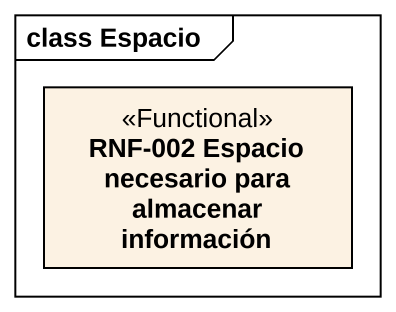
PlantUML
@startuml
mainframe class Espacio
hide circle
hide empty members
class "RNF-002 Espacio necesario para almacenar información" as RNF_002_Espacio_necesario <<Functional>>
@enduml
